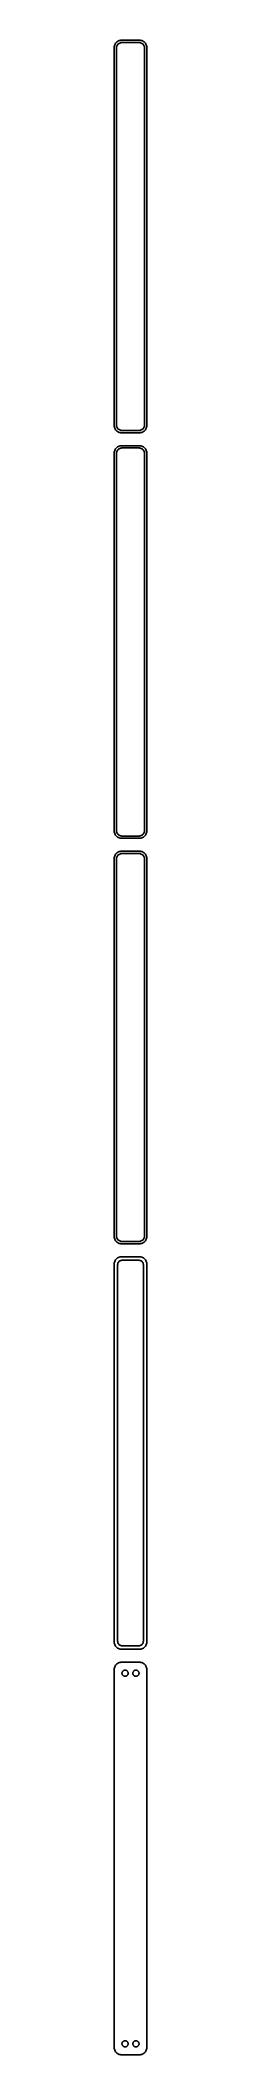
# Model space of a CAD drawing. Header units: metres. Extents: x -11 to 11, y 1260 to 2646.
import ezdxf

# ---------------------------------------------------------------- set-up
doc = ezdxf.new("R2010")
doc.units = ezdxf.units.M

msp = doc.modelspace()

# ---------------------------------------------------------------- linework, layer by layer
for p, q in [((-11.2106, 2641.63), (-11.25, 2641)), ((-11.25, 2641), (-11.25, 2381)), ((-11.0929, 2642.24), (-11.2106, 2641.63)), ((-10.8989, 2642.84), (-11.0929, 2642.24)), ((-10.6315, 2643.41), (-10.8989, 2642.84)), ((-10.2951, 2643.94), (-10.6315, 2643.41)), ((-9.89484, 2644.42), (-10.2951, 2643.94)), ((-9.43712, 2644.85), (-9.89484, 2644.42)), ((-9.75, 2640.5), (-9.71844, 2641)), ((-9.75, 2381.5), (-9.75, 2640.5)), ((-9.71844, 2641), (-9.62433, 2641.49)), ((-9.62433, 2641.49), (-9.4691, 2641.97)), ((-9.4691, 2641.97), (-9.25522, 2642.43)), ((-8.92912, 2645.22), (-9.43712, 2644.85)), ((-9.25522, 2642.43), (-8.98605, 2642.85)), ((-8.98605, 2642.85), (-8.66586, 2643.24)), ((-8.37889, 2645.52), (-8.92912, 2645.22)), ((-8.66586, 2643.24), (-8.29968, 2643.58)), ((-7.79507, 2645.76), (-8.37889, 2645.52)), ((-8.29968, 2643.58), (-7.8933, 2643.88)), ((-7.8933, 2643.88), (-7.45311, 2644.12)), ((-7.1869, 2645.91), (-7.79507, 2645.76)), ((-7.45311, 2644.12), (-6.98605, 2644.3)), ((-6.56395, 2645.99), (-7.1869, 2645.91)), ((-6.98605, 2644.3), (-6.49951, 2644.43)), ((6.56395, 2645.99), (-6.56395, 2645.99)), ((-6.49951, 2644.43), (-6.00116, 2644.49)), ((-6.00116, 2644.49), (6.00116, 2644.49)), ((6.00116, 2644.49), (6.49951, 2644.43)), ((6.49951, 2644.43), (6.98605, 2644.3)), ((7.1869, 2645.91), (6.56395, 2645.99)), ((6.98605, 2644.3), (7.45311, 2644.12)), ((7.79507, 2645.76), (7.1869, 2645.91)), ((7.45311, 2644.12), (7.8933, 2643.88)), ((8.37889, 2645.52), (7.79507, 2645.76)), ((7.8933, 2643.88), (8.29968, 2643.58)), ((8.29968, 2643.58), (8.66586, 2643.24)), ((8.92912, 2645.22), (8.37889, 2645.52)), ((8.66586, 2643.24), (8.98605, 2642.85)), ((9.43712, 2644.85), (8.92912, 2645.22)), ((8.98605, 2642.85), (9.25522, 2642.43)), ((9.25522, 2642.43), (9.4691, 2641.97)), ((9.89484, 2644.42), (9.43712, 2644.85)), ((9.4691, 2641.97), (9.62433, 2641.49)), ((9.62433, 2641.49), (9.71844, 2641)), ((9.71844, 2641), (9.75, 2640.5)), ((9.75, 2640.5), (9.75, 2381.5)), ((10.2951, 2643.94), (9.89484, 2644.42)), ((10.6315, 2643.41), (10.2951, 2643.94)), ((10.8989, 2642.84), (10.6315, 2643.41)), ((11.0929, 2642.24), (10.8989, 2642.84)), ((11.2106, 2641.63), (11.0929, 2642.24)), ((11.25, 2641), (11.2106, 2641.63)), ((11.25, 2381), (11.25, 2641)), ((-11.25, 2381), (-11.2106, 2380.37)), ((-11.2106, 2380.37), (-11.0929, 2379.76)), ((-11.0929, 2379.76), (-10.8989, 2379.16)), ((-10.8989, 2379.16), (-10.6315, 2378.59)), ((-10.6315, 2378.59), (-10.2951, 2378.06)), ((-10.2951, 2378.06), (-9.89484, 2377.58)), ((-9.89484, 2377.58), (-9.43712, 2377.15)), ((-9.71844, 2381), (-9.75, 2381.5)), ((-9.62433, 2380.51), (-9.71844, 2381)), ((-9.4691, 2380.03), (-9.62433, 2380.51)), ((-9.25522, 2379.57), (-9.4691, 2380.03)), ((-9.43712, 2377.15), (-8.92912, 2376.78)), ((-8.98605, 2379.15), (-9.25522, 2379.57)), ((-8.66586, 2378.76), (-8.98605, 2379.15)), ((-8.92912, 2376.78), (-8.37889, 2376.48)), ((-8.29968, 2378.42), (-8.66586, 2378.76)), ((-8.37889, 2376.48), (-7.79507, 2376.24)), ((-7.8933, 2378.12), (-8.29968, 2378.42)), ((-7.45311, 2377.88), (-7.8933, 2378.12)), ((-7.79507, 2376.24), (-7.1869, 2376.09)), ((-6.98605, 2377.7), (-7.45311, 2377.88)), ((-7.1869, 2376.09), (-6.56395, 2376.01)), ((-6.49951, 2377.57), (-6.98605, 2377.7)), ((-6.56395, 2376.01), (6.56395, 2376.01)), ((-6.00116, 2377.51), (-6.49951, 2377.57)), ((6.00116, 2377.51), (-6.00116, 2377.51)), ((6.49951, 2377.57), (6.00116, 2377.51)), ((6.98605, 2377.7), (6.49951, 2377.57)), ((6.56395, 2376.01), (7.1869, 2376.09)), ((7.45311, 2377.88), (6.98605, 2377.7)), ((7.1869, 2376.09), (7.79507, 2376.24)), ((7.8933, 2378.12), (7.45311, 2377.88)), ((7.79507, 2376.24), (8.37889, 2376.48)), ((8.29968, 2378.42), (7.8933, 2378.12)), ((8.66586, 2378.76), (8.29968, 2378.42)), ((8.37889, 2376.48), (8.92912, 2376.78)), ((8.98605, 2379.15), (8.66586, 2378.76)), ((8.92912, 2376.78), (9.43712, 2377.15)), ((9.25522, 2379.57), (8.98605, 2379.15)), ((9.4691, 2380.03), (9.25522, 2379.57)), ((9.43712, 2377.15), (9.89484, 2377.58)), ((9.62433, 2380.51), (9.4691, 2380.03)), ((9.71844, 2381), (9.62433, 2380.51)), ((9.75, 2381.5), (9.71844, 2381)), ((9.89484, 2377.58), (10.2951, 2378.06)), ((10.2951, 2378.06), (10.6315, 2378.59)), ((10.6315, 2378.59), (10.8989, 2379.16)), ((10.8989, 2379.16), (11.0929, 2379.76)), ((11.0929, 2379.76), (11.2106, 2380.37)), ((11.2106, 2380.37), (11.25, 2381)), ((-11.2106, 2362.63), (-11.25, 2362)), ((-11.25, 2362), (-11.25, 2102)), ((-11.0929, 2363.24), (-11.2106, 2362.63)), ((-10.8989, 2363.84), (-11.0929, 2363.24)), ((-10.6315, 2364.41), (-10.8989, 2363.84)), ((-10.2951, 2364.94), (-10.6315, 2364.41)), ((-9.89484, 2365.42), (-10.2951, 2364.94)), ((-9.43712, 2365.85), (-9.89484, 2365.42)), ((-9.75, 2361.5), (-9.71844, 2362)), ((-9.75, 2102.5), (-9.75, 2361.5)), ((-9.71844, 2362), (-9.62433, 2362.49)), ((-9.62433, 2362.49), (-9.4691, 2362.97)), ((-9.4691, 2362.97), (-9.25522, 2363.43)), ((-8.92912, 2366.22), (-9.43712, 2365.85)), ((-9.25522, 2363.43), (-8.98605, 2363.85)), ((-8.98605, 2363.85), (-8.66586, 2364.24)), ((-8.37889, 2366.52), (-8.92912, 2366.22)), ((-8.66586, 2364.24), (-8.29968, 2364.58)), ((-7.79507, 2366.76), (-8.37889, 2366.52)), ((-8.29968, 2364.58), (-7.8933, 2364.88)), ((-7.8933, 2364.88), (-7.45311, 2365.12)), ((-7.1869, 2366.91), (-7.79507, 2366.76)), ((-7.45311, 2365.12), (-6.98605, 2365.3)), ((-6.56395, 2366.99), (-7.1869, 2366.91)), ((-6.98605, 2365.3), (-6.49951, 2365.43)), ((6.56395, 2366.99), (-6.56395, 2366.99)), ((-6.49951, 2365.43), (-6.00116, 2365.49)), ((-6.00116, 2365.49), (6.00116, 2365.49)), ((6.00116, 2365.49), (6.49951, 2365.43)), ((6.49951, 2365.43), (6.98605, 2365.3)), ((7.1869, 2366.91), (6.56395, 2366.99)), ((6.98605, 2365.3), (7.45311, 2365.12)), ((7.79507, 2366.76), (7.1869, 2366.91)), ((7.45311, 2365.12), (7.8933, 2364.88)), ((8.37889, 2366.52), (7.79507, 2366.76)), ((7.8933, 2364.88), (8.29968, 2364.58)), ((8.29968, 2364.58), (8.66586, 2364.24)), ((8.92912, 2366.22), (8.37889, 2366.52)), ((8.66586, 2364.24), (8.98605, 2363.85)), ((9.43712, 2365.85), (8.92912, 2366.22)), ((8.98605, 2363.85), (9.25522, 2363.43)), ((9.25522, 2363.43), (9.4691, 2362.97)), ((9.89484, 2365.42), (9.43712, 2365.85)), ((9.4691, 2362.97), (9.62433, 2362.49)), ((9.62433, 2362.49), (9.71844, 2362)), ((9.71844, 2362), (9.75, 2361.5)), ((9.75, 2361.5), (9.75, 2102.5)), ((10.2951, 2364.94), (9.89484, 2365.42)), ((10.6315, 2364.41), (10.2951, 2364.94)), ((10.8989, 2363.84), (10.6315, 2364.41)), ((11.0929, 2363.24), (10.8989, 2363.84)), ((11.2106, 2362.63), (11.0929, 2363.24)), ((11.25, 2362), (11.2106, 2362.63)), ((11.25, 2102), (11.25, 2362)), ((-11.25, 2102), (-11.2106, 2101.37)), ((-11.2106, 2101.37), (-11.0929, 2100.76)), ((-11.0929, 2100.76), (-10.8989, 2100.16)), ((-10.8989, 2100.16), (-10.6315, 2099.59)), ((-10.6315, 2099.59), (-10.2951, 2099.06)), ((-10.2951, 2099.06), (-9.89484, 2098.58)), ((-9.89484, 2098.58), (-9.43712, 2098.15)), ((-9.71844, 2102), (-9.75, 2102.5)), ((-9.62433, 2101.51), (-9.71844, 2102)), ((-9.4691, 2101.03), (-9.62433, 2101.51)), ((-9.25522, 2100.57), (-9.4691, 2101.03)), ((-9.43712, 2098.15), (-8.92912, 2097.78)), ((-8.98605, 2100.15), (-9.25522, 2100.57)), ((-8.66586, 2099.76), (-8.98605, 2100.15)), ((-8.92912, 2097.78), (-8.37889, 2097.48)), ((-8.29968, 2099.42), (-8.66586, 2099.76)), ((-8.37889, 2097.48), (-7.79507, 2097.24)), ((-7.8933, 2099.12), (-8.29968, 2099.42)), ((-7.45311, 2098.88), (-7.8933, 2099.12)), ((-7.79507, 2097.24), (-7.1869, 2097.09)), ((-6.98605, 2098.7), (-7.45311, 2098.88)), ((-7.1869, 2097.09), (-6.56395, 2097.01)), ((-6.49951, 2098.57), (-6.98605, 2098.7)), ((-6.56395, 2097.01), (6.56395, 2097.01)), ((-6.00116, 2098.51), (-6.49951, 2098.57)), ((6.00116, 2098.51), (-6.00116, 2098.51)), ((6.49951, 2098.57), (6.00116, 2098.51)), ((6.98605, 2098.7), (6.49951, 2098.57)), ((6.56395, 2097.01), (7.1869, 2097.09)), ((7.45311, 2098.88), (6.98605, 2098.7)), ((7.1869, 2097.09), (7.79507, 2097.24)), ((7.8933, 2099.12), (7.45311, 2098.88)), ((7.79507, 2097.24), (8.37889, 2097.48)), ((8.29968, 2099.42), (7.8933, 2099.12)), ((8.66586, 2099.76), (8.29968, 2099.42)), ((8.37889, 2097.48), (8.92912, 2097.78)), ((8.98605, 2100.15), (8.66586, 2099.76)), ((8.92912, 2097.78), (9.43712, 2098.15)), ((9.25522, 2100.57), (8.98605, 2100.15)), ((9.4691, 2101.03), (9.25522, 2100.57)), ((9.43712, 2098.15), (9.89484, 2098.58)), ((9.62433, 2101.51), (9.4691, 2101.03)), ((9.71844, 2102), (9.62433, 2101.51)), ((9.75, 2102.5), (9.71844, 2102)), ((9.89484, 2098.58), (10.2951, 2099.06)), ((10.2951, 2099.06), (10.6315, 2099.59)), ((10.6315, 2099.59), (10.8989, 2100.16)), ((10.8989, 2100.16), (11.0929, 2100.76)), ((11.0929, 2100.76), (11.2106, 2101.37)), ((11.2106, 2101.37), (11.25, 2102)), ((-11.2106, 2083.63), (-11.25, 2083)), ((-11.25, 2083), (-11.25, 1823)), ((-11.0929, 2084.24), (-11.2106, 2083.63)), ((-10.8989, 2084.84), (-11.0929, 2084.24)), ((-10.6315, 2085.41), (-10.8989, 2084.84)), ((-10.2951, 2085.94), (-10.6315, 2085.41)), ((-9.89484, 2086.42), (-10.2951, 2085.94)), ((-9.43712, 2086.85), (-9.89484, 2086.42)), ((-9.75, 2082.5), (-9.71844, 2083)), ((-9.75, 1823.5), (-9.75, 2082.5)), ((-9.71844, 2083), (-9.62433, 2083.49)), ((-9.62433, 2083.49), (-9.4691, 2083.97)), ((-9.4691, 2083.97), (-9.25522, 2084.43)), ((-8.92912, 2087.22), (-9.43712, 2086.85)), ((-9.25522, 2084.43), (-8.98605, 2084.85)), ((-8.98605, 2084.85), (-8.66586, 2085.24)), ((-8.37889, 2087.52), (-8.92912, 2087.22)), ((-8.66586, 2085.24), (-8.29968, 2085.58)), ((-7.79507, 2087.76), (-8.37889, 2087.52)), ((-8.29968, 2085.58), (-7.8933, 2085.88)), ((-7.8933, 2085.88), (-7.45311, 2086.12)), ((-7.1869, 2087.91), (-7.79507, 2087.76)), ((-7.45311, 2086.12), (-6.98605, 2086.3)), ((-6.56395, 2087.99), (-7.1869, 2087.91)), ((-6.98605, 2086.3), (-6.49951, 2086.43)), ((6.56395, 2087.99), (-6.56395, 2087.99)), ((-6.49951, 2086.43), (-6.00116, 2086.49)), ((-6.00116, 2086.49), (6.00116, 2086.49)), ((6.00116, 2086.49), (6.49951, 2086.43)), ((6.49951, 2086.43), (6.98605, 2086.3)), ((7.1869, 2087.91), (6.56395, 2087.99)), ((6.98605, 2086.3), (7.45311, 2086.12)), ((7.79507, 2087.76), (7.1869, 2087.91)), ((7.45311, 2086.12), (7.8933, 2085.88)), ((8.37889, 2087.52), (7.79507, 2087.76)), ((7.8933, 2085.88), (8.29968, 2085.58)), ((8.29968, 2085.58), (8.66586, 2085.24)), ((8.92912, 2087.22), (8.37889, 2087.52)), ((8.66586, 2085.24), (8.98605, 2084.85)), ((9.43712, 2086.85), (8.92912, 2087.22)), ((8.98605, 2084.85), (9.25522, 2084.43)), ((9.25522, 2084.43), (9.4691, 2083.97)), ((9.89484, 2086.42), (9.43712, 2086.85)), ((9.4691, 2083.97), (9.62433, 2083.49)), ((9.62433, 2083.49), (9.71844, 2083)), ((9.71844, 2083), (9.75, 2082.5)), ((9.75, 2082.5), (9.75, 1823.5)), ((10.2951, 2085.94), (9.89484, 2086.42)), ((10.6315, 2085.41), (10.2951, 2085.94)), ((10.8989, 2084.84), (10.6315, 2085.41)), ((11.0929, 2084.24), (10.8989, 2084.84)), ((11.2106, 2083.63), (11.0929, 2084.24)), ((11.25, 2083), (11.2106, 2083.63)), ((11.25, 1823), (11.25, 2083)), ((-11.25, 1823), (-11.2106, 1822.37)), ((-11.2106, 1822.37), (-11.0929, 1821.76)), ((-11.0929, 1821.76), (-10.8989, 1821.16)), ((-10.8989, 1821.16), (-10.6315, 1820.59)), ((-10.6315, 1820.59), (-10.2951, 1820.06)), ((-10.2951, 1820.06), (-9.89484, 1819.58)), ((-9.89484, 1819.58), (-9.43712, 1819.15)), ((-9.71844, 1823), (-9.75, 1823.5)), ((-9.62433, 1822.51), (-9.71844, 1823)), ((-9.4691, 1822.03), (-9.62433, 1822.51)), ((-9.25522, 1821.57), (-9.4691, 1822.03)), ((-9.43712, 1819.15), (-8.92912, 1818.78)), ((-8.98605, 1821.15), (-9.25522, 1821.57)), ((-8.66586, 1820.76), (-8.98605, 1821.15)), ((-8.92912, 1818.78), (-8.37889, 1818.48)), ((-8.29968, 1820.42), (-8.66586, 1820.76)), ((-8.37889, 1818.48), (-7.79507, 1818.24)), ((-7.8933, 1820.12), (-8.29968, 1820.42)), ((-7.45311, 1819.88), (-7.8933, 1820.12)), ((-7.79507, 1818.24), (-7.1869, 1818.09)), ((-6.98605, 1819.7), (-7.45311, 1819.88)), ((-7.1869, 1818.09), (-6.56395, 1818.01)), ((-6.49951, 1819.57), (-6.98605, 1819.7)), ((-6.56395, 1818.01), (6.56395, 1818.01)), ((-6.00116, 1819.51), (-6.49951, 1819.57)), ((6.00116, 1819.51), (-6.00116, 1819.51)), ((6.49951, 1819.57), (6.00116, 1819.51)), ((6.98605, 1819.7), (6.49951, 1819.57)), ((6.56395, 1818.01), (7.1869, 1818.09)), ((7.45311, 1819.88), (6.98605, 1819.7)), ((7.1869, 1818.09), (7.79507, 1818.24)), ((7.8933, 1820.12), (7.45311, 1819.88)), ((7.79507, 1818.24), (8.37889, 1818.48)), ((8.29968, 1820.42), (7.8933, 1820.12)), ((8.66586, 1820.76), (8.29968, 1820.42)), ((8.37889, 1818.48), (8.92912, 1818.78)), ((8.98605, 1821.15), (8.66586, 1820.76)), ((8.92912, 1818.78), (9.43712, 1819.15)), ((9.25522, 1821.57), (8.98605, 1821.15)), ((9.4691, 1822.03), (9.25522, 1821.57)), ((9.43712, 1819.15), (9.89484, 1819.58)), ((9.62433, 1822.51), (9.4691, 1822.03)), ((9.71844, 1823), (9.62433, 1822.51)), ((9.75, 1823.5), (9.71844, 1823)), ((9.89484, 1819.58), (10.2951, 1820.06)), ((10.2951, 1820.06), (10.6315, 1820.59)), ((10.6315, 1820.59), (10.8989, 1821.16)), ((10.8989, 1821.16), (11.0929, 1821.76)), ((11.0929, 1821.76), (11.2106, 1822.37)), ((11.2106, 1822.37), (11.25, 1823)), ((-11.2106, 1804.63), (-11.25, 1804)), ((-11.25, 1804), (-11.25, 1544)), ((-11.0929, 1805.24), (-11.2106, 1804.63)), ((-10.8989, 1805.84), (-11.0929, 1805.24)), ((-10.6315, 1806.41), (-10.8989, 1805.84)), ((-10.2951, 1806.94), (-10.6315, 1806.41)), ((-9.89484, 1807.42), (-10.2951, 1806.94)), ((-9.43712, 1807.85), (-9.89484, 1807.42)), ((-8.92912, 1808.22), (-9.43712, 1807.85)), ((-8.37889, 1808.52), (-8.92912, 1808.22)), ((-8.86292, 1803.5), (-8.83836, 1803.89)), ((-8.86292, 1544.5), (-8.86292, 1803.5)), ((-8.83836, 1803.89), (-8.76512, 1804.27)), ((-8.76512, 1804.27), (-8.64432, 1804.65)), ((-8.64432, 1804.65), (-8.47786, 1805)), ((-8.47786, 1805), (-8.2684, 1805.33)), ((-7.79507, 1808.76), (-8.37889, 1808.52)), ((-8.2684, 1805.33), (-8.01921, 1805.63)), ((-8.01921, 1805.63), (-7.73424, 1805.9)), ((-7.1869, 1808.91), (-7.79507, 1808.76)), ((-7.73424, 1805.9), (-7.41798, 1806.13)), ((-7.41798, 1806.13), (-7.07541, 1806.32)), ((-6.56395, 1808.99), (-7.1869, 1808.91)), ((-7.07541, 1806.32), (-6.71194, 1806.46)), ((-6.71194, 1806.46), (-6.3333, 1806.56)), ((6.56395, 1808.99), (-6.56395, 1808.99)), ((-6.3333, 1806.56), (-5.94545, 1806.61)), ((-5.94545, 1806.61), (5.94545, 1806.61)), ((5.94545, 1806.61), (6.3333, 1806.56)), ((6.3333, 1806.56), (6.71194, 1806.46)), ((7.1869, 1808.91), (6.56395, 1808.99)), ((6.71194, 1806.46), (7.07541, 1806.32)), ((7.07541, 1806.32), (7.41798, 1806.13)), ((7.79507, 1808.76), (7.1869, 1808.91)), ((7.41798, 1806.13), (7.73424, 1805.9)), ((7.73424, 1805.9), (8.01921, 1805.63)), ((8.37889, 1808.52), (7.79507, 1808.76)), ((8.01921, 1805.63), (8.2684, 1805.33)), ((8.2684, 1805.33), (8.47786, 1805)), ((8.92912, 1808.22), (8.37889, 1808.52)), ((8.47786, 1805), (8.64432, 1804.65)), ((8.64432, 1804.65), (8.76512, 1804.27)), ((8.76512, 1804.27), (8.83836, 1803.89)), ((8.83836, 1803.89), (8.86292, 1803.5)), ((8.86292, 1803.5), (8.86292, 1544.5)), ((9.43712, 1807.85), (8.92912, 1808.22)), ((9.89484, 1807.42), (9.43712, 1807.85)), ((10.2951, 1806.94), (9.89484, 1807.42)), ((10.6315, 1806.41), (10.2951, 1806.94)), ((10.8989, 1805.84), (10.6315, 1806.41)), ((11.0929, 1805.24), (10.8989, 1805.84)), ((11.2106, 1804.63), (11.0929, 1805.24)), ((11.25, 1804), (11.2106, 1804.63)), ((11.25, 1544), (11.25, 1804)), ((-11.25, 1544), (-11.2106, 1543.37)), ((-11.2106, 1543.37), (-11.0929, 1542.76)), ((-11.0929, 1542.76), (-10.8989, 1542.16)), ((-10.8989, 1542.16), (-10.6315, 1541.59)), ((-10.6315, 1541.59), (-10.2951, 1541.06)), ((-10.2951, 1541.06), (-9.89484, 1540.58)), ((-9.89484, 1540.58), (-9.43712, 1540.15)), ((-9.43712, 1540.15), (-8.92912, 1539.78)), ((-8.92912, 1539.78), (-8.37889, 1539.48)), ((-8.83836, 1544.11), (-8.86292, 1544.5)), ((-8.76512, 1543.73), (-8.83836, 1544.11)), ((-8.64432, 1543.35), (-8.76512, 1543.73)), ((-8.47786, 1543), (-8.64432, 1543.35)), ((-8.2684, 1542.67), (-8.47786, 1543)), ((-8.37889, 1539.48), (-7.79507, 1539.24)), ((-8.01921, 1542.37), (-8.2684, 1542.67)), ((-7.73424, 1542.1), (-8.01921, 1542.37)), ((-7.79507, 1539.24), (-7.1869, 1539.09)), ((-7.41798, 1541.87), (-7.73424, 1542.1)), ((-7.07541, 1541.68), (-7.41798, 1541.87)), ((-7.1869, 1539.09), (-6.56395, 1539.01)), ((-6.71194, 1541.54), (-7.07541, 1541.68)), ((-6.3333, 1541.44), (-6.71194, 1541.54)), ((-6.56395, 1539.01), (6.56395, 1539.01)), ((-5.94545, 1541.39), (-6.3333, 1541.44)), ((5.94545, 1541.39), (-5.94545, 1541.39)), ((6.3333, 1541.44), (5.94545, 1541.39)), ((6.71194, 1541.54), (6.3333, 1541.44)), ((6.56395, 1539.01), (7.1869, 1539.09)), ((7.07541, 1541.68), (6.71194, 1541.54)), ((7.41798, 1541.87), (7.07541, 1541.68)), ((7.1869, 1539.09), (7.79507, 1539.24)), ((7.73424, 1542.1), (7.41798, 1541.87)), ((8.01921, 1542.37), (7.73424, 1542.1)), ((7.79507, 1539.24), (8.37889, 1539.48)), ((8.2684, 1542.67), (8.01921, 1542.37)), ((8.47786, 1543), (8.2684, 1542.67)), ((8.37889, 1539.48), (8.92912, 1539.78)), ((8.64432, 1543.35), (8.47786, 1543)), ((8.76512, 1543.73), (8.64432, 1543.35)), ((8.83836, 1544.11), (8.76512, 1543.73)), ((8.86292, 1544.5), (8.83836, 1544.11)), ((8.92912, 1539.78), (9.43712, 1540.15)), ((9.43712, 1540.15), (9.89484, 1540.58)), ((9.89484, 1540.58), (10.2951, 1541.06)), ((10.2951, 1541.06), (10.6315, 1541.59)), ((10.6315, 1541.59), (10.8989, 1542.16)), ((10.8989, 1542.16), (11.0929, 1542.76)), ((11.0929, 1542.76), (11.2106, 1543.37)), ((11.2106, 1543.37), (11.25, 1544)), ((-11.2106, 1525.63), (-11.25, 1525)), ((-11.25, 1525), (-11.25, 1265)), ((-11.0929, 1526.24), (-11.2106, 1525.63)), ((-10.8989, 1526.84), (-11.0929, 1526.24)), ((-10.6315, 1527.41), (-10.8989, 1526.84)), ((-10.2951, 1527.94), (-10.6315, 1527.41)), ((-9.89484, 1528.42), (-10.2951, 1527.94)), ((-9.43712, 1528.85), (-9.89484, 1528.42)), ((-8.92912, 1529.22), (-9.43712, 1528.85)), ((-8.37889, 1529.52), (-8.92912, 1529.22)), ((-7.79507, 1529.76), (-8.37889, 1529.52)), ((-7.1869, 1529.91), (-7.79507, 1529.76)), ((-6.56395, 1529.99), (-7.1869, 1529.91)), ((6.56395, 1529.99), (-6.56395, 1529.99)), ((-4.40984, 1524.53), (-4.1501, 1524.6)), ((-4.1501, 1524.6), (-3.88406, 1524.63)), ((-3.88406, 1524.63), (-3.61592, 1524.63)), ((-3.61592, 1524.63), (-3.34988, 1524.6)), ((-3.34988, 1524.6), (-3.09015, 1524.53)), ((3.09015, 1524.53), (3.34988, 1524.6)), ((3.34988, 1524.6), (3.61592, 1524.63)), ((3.61592, 1524.63), (3.88406, 1524.63)), ((3.88406, 1524.63), (4.1501, 1524.6)), ((4.1501, 1524.6), (4.40984, 1524.53)), ((7.1869, 1529.91), (6.56395, 1529.99)), ((7.79507, 1529.76), (7.1869, 1529.91)), ((8.37889, 1529.52), (7.79507, 1529.76)), ((8.92912, 1529.22), (8.37889, 1529.52)), ((9.43712, 1528.85), (8.92912, 1529.22)), ((9.89484, 1528.42), (9.43712, 1528.85)), ((10.2951, 1527.94), (9.89484, 1528.42)), ((10.6315, 1527.41), (10.2951, 1527.94)), ((10.8989, 1526.84), (10.6315, 1527.41)), ((11.0929, 1526.24), (10.8989, 1526.84)), ((11.2106, 1525.63), (11.0929, 1526.24)), ((11.25, 1525), (11.2106, 1525.63)), ((11.25, 1265), (11.25, 1525)), ((-5.88528, 1522.5), (-5.86845, 1522.77)), ((-5.86845, 1522.23), (-5.88528, 1522.5)), ((-5.86845, 1522.77), (-5.81821, 1523.03)), ((-5.81821, 1521.97), (-5.86845, 1522.23)), ((-5.81821, 1523.03), (-5.73534, 1523.29)), ((-5.73534, 1521.71), (-5.81821, 1521.97)), ((-5.73534, 1523.29), (-5.62117, 1523.53)), ((-5.62117, 1521.47), (-5.73534, 1521.71)), ((-5.62117, 1523.53), (-5.47748, 1523.76)), ((-5.47748, 1521.24), (-5.62117, 1521.47)), ((-5.47748, 1523.76), (-5.30655, 1523.96)), ((-5.30655, 1521.04), (-5.47748, 1521.24)), ((-5.30655, 1523.96), (-5.11108, 1524.15)), ((-5.11108, 1520.85), (-5.30655, 1521.04)), ((-5.11108, 1524.15), (-4.89413, 1524.3)), ((-4.89413, 1520.7), (-5.11108, 1520.85)), ((-4.89413, 1524.3), (-4.65915, 1524.43)), ((-4.65915, 1520.57), (-4.89413, 1520.7)), ((-4.65915, 1524.43), (-4.40984, 1524.53)), ((-4.40984, 1520.47), (-4.65915, 1520.57)), ((-4.1501, 1520.4), (-4.40984, 1520.47)), ((-3.88406, 1520.37), (-4.1501, 1520.4)), ((-3.61592, 1520.37), (-3.88406, 1520.37)), ((-3.34988, 1520.4), (-3.61592, 1520.37)), ((-3.09015, 1520.47), (-3.34988, 1520.4)), ((-3.09015, 1524.53), (-2.84084, 1524.43)), ((-2.84084, 1520.57), (-3.09015, 1520.47)), ((-2.84084, 1524.43), (-2.60585, 1524.3)), ((-2.60585, 1520.7), (-2.84084, 1520.57)), ((-2.60585, 1524.3), (-2.3889, 1524.15)), ((-2.3889, 1520.85), (-2.60585, 1520.7)), ((-2.3889, 1524.15), (-2.19344, 1523.96)), ((-2.19344, 1521.04), (-2.3889, 1520.85)), ((-2.19344, 1523.96), (-2.02251, 1523.76)), ((-2.02251, 1521.24), (-2.19344, 1521.04)), ((-2.02251, 1523.76), (-1.87881, 1523.53)), ((-1.87881, 1521.47), (-2.02251, 1521.24)), ((-1.87881, 1523.53), (-1.76465, 1523.29)), ((-1.76465, 1521.71), (-1.87881, 1521.47)), ((-1.76465, 1523.29), (-1.68178, 1523.03)), ((-1.68178, 1521.97), (-1.76465, 1521.71)), ((-1.68178, 1523.03), (-1.63153, 1522.77)), ((-1.63153, 1522.23), (-1.68178, 1521.97)), ((-1.63153, 1522.77), (-1.6147, 1522.5)), ((-1.6147, 1522.5), (-1.63153, 1522.23)), ((1.6147, 1522.5), (1.63153, 1522.77)), ((1.63153, 1522.23), (1.6147, 1522.5)), ((1.63153, 1522.77), (1.68178, 1523.03)), ((1.68178, 1521.97), (1.63153, 1522.23)), ((1.68178, 1523.03), (1.76465, 1523.29)), ((1.76465, 1521.71), (1.68178, 1521.97)), ((1.76465, 1523.29), (1.87881, 1523.53)), ((1.87881, 1521.47), (1.76465, 1521.71)), ((1.87881, 1523.53), (2.02251, 1523.76)), ((2.02251, 1521.24), (1.87881, 1521.47)), ((2.02251, 1523.76), (2.19344, 1523.96)), ((2.19344, 1521.04), (2.02251, 1521.24)), ((2.19344, 1523.96), (2.3889, 1524.15)), ((2.3889, 1520.85), (2.19344, 1521.04)), ((2.3889, 1524.15), (2.60585, 1524.3)), ((2.60585, 1520.7), (2.3889, 1520.85)), ((2.60585, 1524.3), (2.84084, 1524.43)), ((2.84084, 1520.57), (2.60585, 1520.7)), ((2.84084, 1524.43), (3.09015, 1524.53)), ((3.09015, 1520.47), (2.84084, 1520.57)), ((3.34988, 1520.4), (3.09015, 1520.47)), ((3.61592, 1520.37), (3.34988, 1520.4)), ((3.88406, 1520.37), (3.61592, 1520.37)), ((4.1501, 1520.4), (3.88406, 1520.37)), ((4.40984, 1520.47), (4.1501, 1520.4)), ((4.40984, 1524.53), (4.65915, 1524.43)), ((4.65915, 1520.57), (4.40984, 1520.47)), ((4.65915, 1524.43), (4.89413, 1524.3)), ((4.89413, 1520.7), (4.65915, 1520.57)), ((4.89413, 1524.3), (5.11108, 1524.15)), ((5.11108, 1520.85), (4.89413, 1520.7)), ((5.11108, 1524.15), (5.30655, 1523.96)), ((5.30655, 1521.04), (5.11108, 1520.85)), ((5.30655, 1523.96), (5.47748, 1523.76)), ((5.47748, 1521.24), (5.30655, 1521.04)), ((5.47748, 1523.76), (5.62117, 1523.53)), ((5.62117, 1521.47), (5.47748, 1521.24)), ((5.62117, 1523.53), (5.73534, 1523.29)), ((5.73534, 1521.71), (5.62117, 1521.47)), ((5.73534, 1523.29), (5.81821, 1523.03)), ((5.81821, 1521.97), (5.73534, 1521.71)), ((5.81821, 1523.03), (5.86845, 1522.77)), ((5.86845, 1522.23), (5.81821, 1521.97)), ((5.86845, 1522.77), (5.88528, 1522.5)), ((5.88528, 1522.5), (5.86845, 1522.23)), ((-11.25, 1265), (-11.2106, 1264.37)), ((-11.2106, 1264.37), (-11.0929, 1263.76)), ((-11.0929, 1263.76), (-10.8989, 1263.16)), ((-10.8989, 1263.16), (-10.6315, 1262.59)), ((-10.6315, 1262.59), (-10.2951, 1262.06)), ((-10.2951, 1262.06), (-9.89484, 1261.58)), ((-9.89484, 1261.58), (-9.43712, 1261.15)), ((-5.88528, 1267.5), (-5.86845, 1267.77)), ((-5.86845, 1267.23), (-5.88528, 1267.5)), ((-5.86845, 1267.77), (-5.81821, 1268.03)), ((-5.81821, 1266.97), (-5.86845, 1267.23)), ((-5.81821, 1268.03), (-5.73534, 1268.29)), ((-5.73534, 1266.71), (-5.81821, 1266.97)), ((-5.73534, 1268.29), (-5.62117, 1268.53)), ((-5.62117, 1266.47), (-5.73534, 1266.71)), ((-5.62117, 1268.53), (-5.47748, 1268.76)), ((-5.47748, 1266.24), (-5.62117, 1266.47)), ((-5.47748, 1268.76), (-5.30655, 1268.96)), ((-5.30655, 1266.04), (-5.47748, 1266.24)), ((-5.30655, 1268.96), (-5.11108, 1269.15)), ((-5.11108, 1265.85), (-5.30655, 1266.04)), ((-5.11108, 1269.15), (-4.89413, 1269.3)), ((-4.89413, 1265.7), (-5.11108, 1265.85)), ((-4.89413, 1269.3), (-4.65915, 1269.43)), ((-4.65915, 1265.57), (-4.89413, 1265.7)), ((-4.65915, 1269.43), (-4.40984, 1269.53)), ((-4.40984, 1265.47), (-4.65915, 1265.57)), ((-4.40984, 1269.53), (-4.1501, 1269.6)), ((-4.1501, 1265.4), (-4.40984, 1265.47)), ((-4.1501, 1269.6), (-3.88406, 1269.63)), ((-3.88406, 1265.37), (-4.1501, 1265.4)), ((-3.88406, 1269.63), (-3.61592, 1269.63)), ((-3.61592, 1265.37), (-3.88406, 1265.37)), ((-3.61592, 1269.63), (-3.34988, 1269.6)), ((-3.34988, 1265.4), (-3.61592, 1265.37)), ((-3.34988, 1269.6), (-3.09015, 1269.53)), ((-3.09015, 1265.47), (-3.34988, 1265.4)), ((-3.09015, 1269.53), (-2.84084, 1269.43)), ((-2.84084, 1265.57), (-3.09015, 1265.47)), ((-2.84084, 1269.43), (-2.60585, 1269.3)), ((-2.60585, 1265.7), (-2.84084, 1265.57)), ((-2.60585, 1269.3), (-2.3889, 1269.15)), ((-2.3889, 1265.85), (-2.60585, 1265.7)), ((-2.3889, 1269.15), (-2.19344, 1268.96)), ((-2.19344, 1266.04), (-2.3889, 1265.85)), ((-2.19344, 1268.96), (-2.02251, 1268.76)), ((-2.02251, 1266.24), (-2.19344, 1266.04)), ((-2.02251, 1268.76), (-1.87881, 1268.53)), ((-1.87881, 1266.47), (-2.02251, 1266.24)), ((-1.87881, 1268.53), (-1.76465, 1268.29)), ((-1.76465, 1266.71), (-1.87881, 1266.47)), ((-1.76465, 1268.29), (-1.68178, 1268.03)), ((-1.68178, 1266.97), (-1.76465, 1266.71)), ((-1.68178, 1268.03), (-1.63153, 1267.77)), ((-1.63153, 1267.23), (-1.68178, 1266.97)), ((-1.63153, 1267.77), (-1.6147, 1267.5)), ((-1.6147, 1267.5), (-1.63153, 1267.23)), ((1.6147, 1267.5), (1.63153, 1267.77)), ((1.63153, 1267.23), (1.6147, 1267.5)), ((1.63153, 1267.77), (1.68178, 1268.03)), ((1.68178, 1266.97), (1.63153, 1267.23)), ((1.68178, 1268.03), (1.76465, 1268.29)), ((1.76465, 1266.71), (1.68178, 1266.97)), ((1.76465, 1268.29), (1.87881, 1268.53)), ((1.87881, 1266.47), (1.76465, 1266.71)), ((1.87881, 1268.53), (2.02251, 1268.76)), ((2.02251, 1266.24), (1.87881, 1266.47)), ((2.02251, 1268.76), (2.19344, 1268.96)), ((2.19344, 1266.04), (2.02251, 1266.24)), ((2.19344, 1268.96), (2.3889, 1269.15)), ((2.3889, 1265.85), (2.19344, 1266.04)), ((2.3889, 1269.15), (2.60585, 1269.3)), ((2.60585, 1265.7), (2.3889, 1265.85)), ((2.60585, 1269.3), (2.84084, 1269.43)), ((2.84084, 1265.57), (2.60585, 1265.7)), ((2.84084, 1269.43), (3.09015, 1269.53)), ((3.09015, 1265.47), (2.84084, 1265.57)), ((3.09015, 1269.53), (3.34988, 1269.6)), ((3.34988, 1265.4), (3.09015, 1265.47)), ((3.34988, 1269.6), (3.61592, 1269.63)), ((3.61592, 1265.37), (3.34988, 1265.4)), ((3.61592, 1269.63), (3.88406, 1269.63)), ((3.88406, 1265.37), (3.61592, 1265.37)), ((3.88406, 1269.63), (4.1501, 1269.6)), ((4.1501, 1265.4), (3.88406, 1265.37)), ((4.1501, 1269.6), (4.40984, 1269.53)), ((4.40984, 1265.47), (4.1501, 1265.4)), ((4.40984, 1269.53), (4.65915, 1269.43)), ((4.65915, 1265.57), (4.40984, 1265.47)), ((4.65915, 1269.43), (4.89413, 1269.3)), ((4.89413, 1265.7), (4.65915, 1265.57)), ((4.89413, 1269.3), (5.11108, 1269.15)), ((5.11108, 1265.85), (4.89413, 1265.7)), ((5.11108, 1269.15), (5.30655, 1268.96)), ((5.30655, 1266.04), (5.11108, 1265.85)), ((5.30655, 1268.96), (5.47748, 1268.76)), ((5.47748, 1266.24), (5.30655, 1266.04)), ((5.47748, 1268.76), (5.62117, 1268.53)), ((5.62117, 1266.47), (5.47748, 1266.24)), ((5.62117, 1268.53), (5.73534, 1268.29)), ((5.73534, 1266.71), (5.62117, 1266.47)), ((5.73534, 1268.29), (5.81821, 1268.03)), ((5.81821, 1266.97), (5.73534, 1266.71)), ((5.81821, 1268.03), (5.86845, 1267.77)), ((5.86845, 1267.23), (5.81821, 1266.97)), ((5.86845, 1267.77), (5.88528, 1267.5)), ((5.88528, 1267.5), (5.86845, 1267.23)), ((9.43712, 1261.15), (9.89484, 1261.58)), ((9.89484, 1261.58), (10.2951, 1262.06)), ((10.2951, 1262.06), (10.6315, 1262.59)), ((10.6315, 1262.59), (10.8989, 1263.16)), ((10.8989, 1263.16), (11.0929, 1263.76)), ((11.0929, 1263.76), (11.2106, 1264.37)), ((11.2106, 1264.37), (11.25, 1265)), ((-9.43712, 1261.15), (-8.92912, 1260.78)), ((-8.92912, 1260.78), (-8.37889, 1260.48)), ((-8.37889, 1260.48), (-7.79507, 1260.24)), ((-7.79507, 1260.24), (-7.1869, 1260.09)), ((-7.1869, 1260.09), (-6.56395, 1260.01)), ((-6.56395, 1260.01), (6.56395, 1260.01)), ((6.56395, 1260.01), (7.1869, 1260.09)), ((7.1869, 1260.09), (7.79507, 1260.24)), ((7.79507, 1260.24), (8.37889, 1260.48)), ((8.37889, 1260.48), (8.92912, 1260.78)), ((8.92912, 1260.78), (9.43712, 1261.15))]:
    msp.add_line(p, q)

doc.saveas('drawing.dxf')
